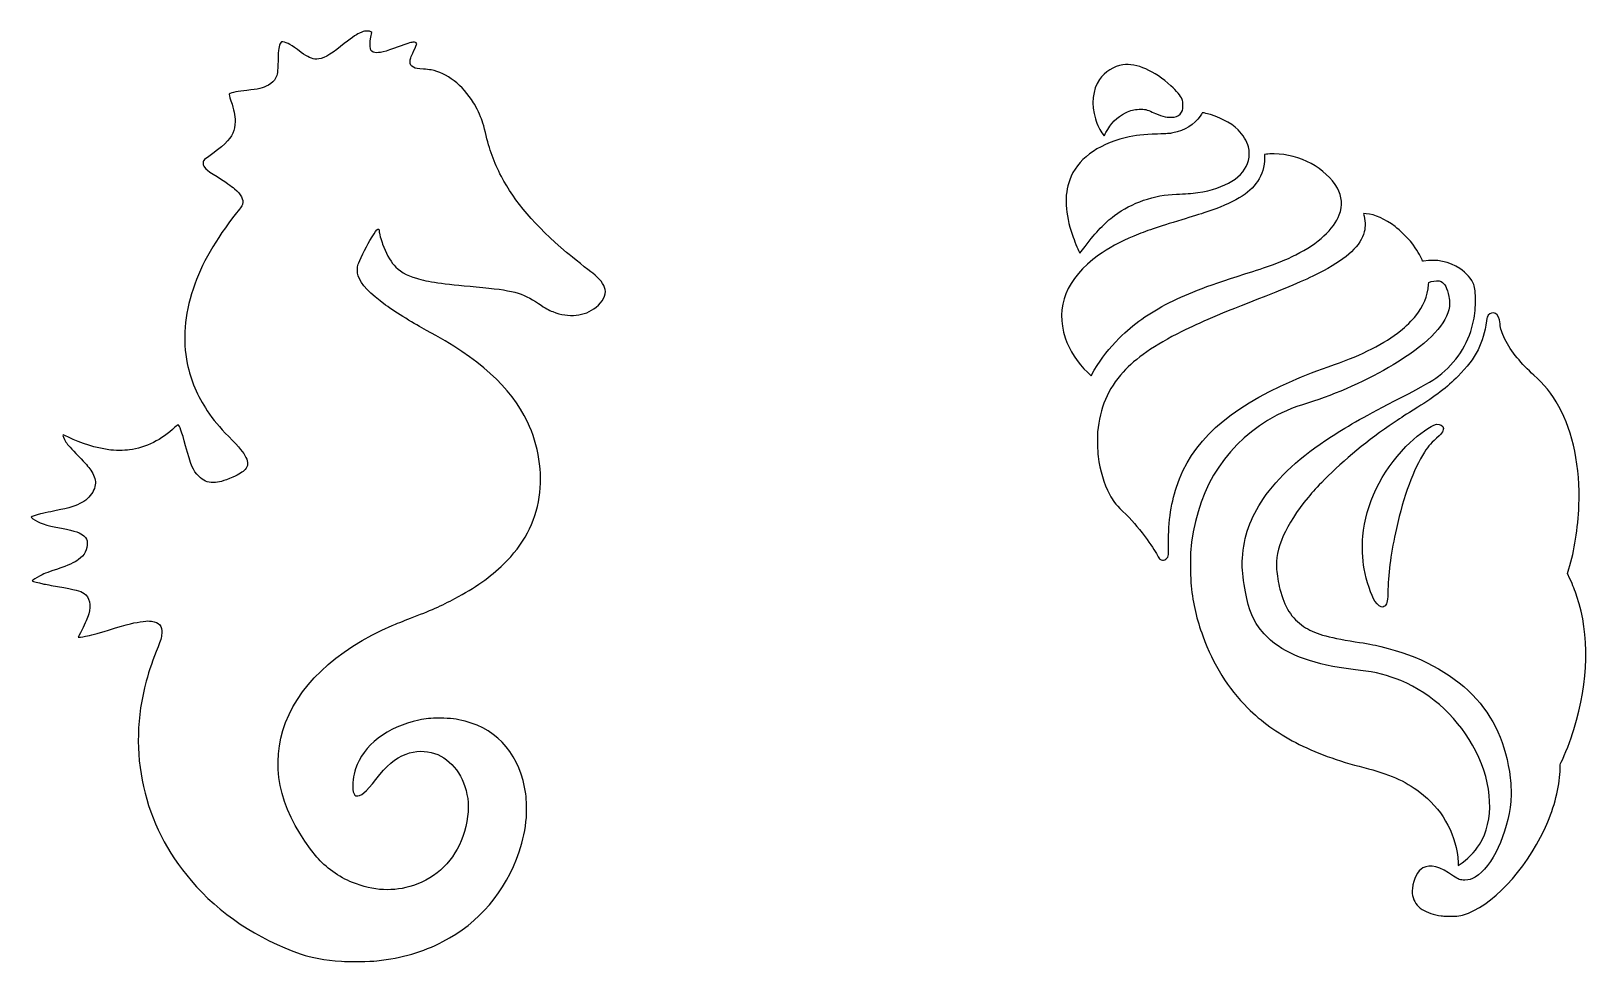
# Model space of a CAD drawing. Header units: centimetres. Extents: x -8.9 to 8.9, y -13 to 13.4.
# Drawn here: x -8.86 to 7.19, y 3.83 to 13.41 of the extents above; entities that cross this region are included whole.
import ezdxf

# ---------------------------------------------------------------- set-up
doc = ezdxf.new("R2010")
doc.units = ezdxf.units.CM
doc.header["$MEASUREMENT"] = 0
doc.layers.add('Layer 1', color=7, linetype='Continuous')

msp = doc.modelspace()

# ---------------------------------------------------------------- linework, layer by layer
at = {"layer": 'Layer 1'}
for points, knots in [([(-5.66332, 3.83723), (-5.83558, 3.85012), (-5.97448, 3.87465), (-6.07673, 3.91025), (-6.07673, 3.91025), (-6.53172, 4.06867), (-6.9185, 4.32711), (-7.21015, 4.6676), (-7.21015, 4.6676), (-7.70273, 5.24268), (-7.87018, 5.98648), (-7.67199, 6.71906), (-7.67199, 6.71906), (-7.64129, 6.83252), (-7.60283, 6.94308), (-7.54843, 7.07422), (-7.54843, 7.07422), (-7.5258, 7.12878), (-7.51418, 7.17182), (-7.51172, 7.21025), (-7.51172, 7.21025), (-7.50668, 7.28897), (-7.53846, 7.3268), (-7.61808, 7.33685), (-7.61808, 7.33685), (-7.64589, 7.34036), (-7.66034, 7.33996), (-7.70408, 7.33449), (-7.70408, 7.33449), (-7.78974, 7.32378), (-7.85011, 7.3087), (-8.05928, 7.24578), (-8.05928, 7.24578), (-8.1878, 7.20712), (-8.24119, 7.19282), (-8.29606, 7.18236), (-8.29606, 7.18236), (-8.33469, 7.175), (-8.37123, 7.17036), (-8.37123, 7.17281), (-8.37123, 7.17281), (-8.37123, 7.17349), (-8.35531, 7.20584), (-8.33585, 7.2447), (-8.33585, 7.2447), (-8.29699, 7.32229), (-8.27957, 7.36271), (-8.26407, 7.41119), (-8.26407, 7.41119), (-8.23576, 7.49974), (-8.25552, 7.58694), (-8.31212, 7.62315), (-8.31212, 7.62315), (-8.35454, 7.65028), (-8.39642, 7.66111), (-8.58337, 7.69326), (-8.58337, 7.69326), (-8.6432, 7.70355), (-8.71169, 7.71635), (-8.73558, 7.72171), (-8.73558, 7.72171), (-8.77776, 7.73117), (-8.84133, 7.74849), (-8.84413, 7.7513), (-8.84413, 7.7513), (-8.84691, 7.75408), (-8.79998, 7.78604), (-8.77109, 7.80105), (-8.77109, 7.80105), (-8.73186, 7.82143), (-8.69814, 7.83473), (-8.59674, 7.86979), (-8.59674, 7.86979), (-8.463, 7.91603), (-8.41427, 7.93745), (-8.36844, 7.97012), (-8.36844, 7.97012), (-8.30693, 8.01397), (-8.27386, 8.07675), (-8.2781, 8.14164), (-8.2781, 8.14164), (-8.28024, 8.17439), (-8.28912, 8.19307), (-8.31304, 8.21512), (-8.31304, 8.21512), (-8.34843, 8.24774), (-8.39815, 8.26445), (-8.54413, 8.29276), (-8.54413, 8.29276), (-8.71241, 8.3254), (-8.77648, 8.34685), (-8.83822, 8.39121), (-8.83822, 8.39121), (-8.84804, 8.39826), (-8.85607, 8.40522), (-8.85607, 8.40666), (-8.85607, 8.40666), (-8.85607, 8.41123), (-8.80318, 8.43019), (-8.75958, 8.44125), (-8.75958, 8.44125), (-8.73648, 8.44711), (-8.68913, 8.45722), (-8.65435, 8.46372), (-8.65435, 8.46372), (-8.50045, 8.49248), (-8.41597, 8.51585), (-8.35522, 8.54649), (-8.35522, 8.54649), (-8.31237, 8.56809), (-8.29456, 8.58093), (-8.26216, 8.61357), (-8.26216, 8.61357), (-8.22048, 8.65555), (-8.19494, 8.71023), (-8.1947, 8.75802), (-8.1947, 8.75802), (-8.19451, 8.79552), (-8.21247, 8.84418), (-8.24346, 8.89009), (-8.24346, 8.89009), (-8.27061, 8.93033), (-8.29394, 8.95729), (-8.36704, 9.03292), (-8.36704, 9.03292), (-8.44719, 9.11584), (-8.47845, 9.15098), (-8.49779, 9.17985), (-8.49779, 9.17985), (-8.52033, 9.2135), (-8.53547, 9.25279), (-8.52589, 9.25279), (-8.52589, 9.25279), (-8.52413, 9.25279), (-8.50341, 9.2437), (-8.47985, 9.23259), (-8.47985, 9.23259), (-8.33225, 9.16299), (-8.19331, 9.11952), (-8.05715, 9.10035), (-8.05715, 9.10035), (-8.00395, 9.09286), (-7.89245, 9.09188), (-7.84508, 9.09849), (-7.84508, 9.09849), (-7.67368, 9.1224), (-7.51391, 9.20231), (-7.37647, 9.33286), (-7.37647, 9.33286), (-7.3588, 9.34964), (-7.34707, 9.3581), (-7.34341, 9.35669), (-7.34341, 9.35669), (-7.32835, 9.35091), (-7.30625, 9.28857), (-7.26661, 9.14003), (-7.26661, 9.14003), (-7.21368, 8.94167), (-7.19034, 8.8879), (-7.131, 8.82762), (-7.131, 8.82762), (-7.08682, 8.78274), (-7.04258, 8.76419), (-6.9797, 8.76419), (-6.9797, 8.76419), (-6.92199, 8.76419), (-6.88155, 8.77551), (-6.77996, 8.82011), (-6.77996, 8.82011), (-6.71484, 8.8487), (-6.67854, 8.87112), (-6.65407, 8.89789), (-6.65407, 8.89789), (-6.62139, 8.93365), (-6.61921, 8.96813), (-6.64617, 9.02255), (-6.64617, 9.02255), (-6.67225, 9.07518), (-6.70776, 9.11805), (-6.82288, 9.23587), (-6.82288, 9.23587), (-6.92162, 9.33692), (-6.97758, 9.40459), (-7.04357, 9.50271), (-7.04357, 9.50271), (-7.14402, 9.65207), (-7.21468, 9.81888), (-7.24905, 9.98783), (-7.24905, 9.98783), (-7.29901, 10.23339), (-7.27936, 10.48604), (-7.18942, 10.75424), (-7.18942, 10.75424), (-7.10175, 11.0157), (-6.96129, 11.2618), (-6.74219, 11.53785), (-6.74219, 11.53785), (-6.69568, 11.59645), (-6.68318, 11.61469), (-6.67977, 11.62888), (-6.67977, 11.62888), (-6.66876, 11.67478), (-6.69658, 11.72735), (-6.76234, 11.78489), (-6.76234, 11.78489), (-6.803, 11.82047), (-6.84563, 11.85029), (-6.94297, 11.91126), (-6.94297, 11.91126), (-7.06277, 11.9863), (-7.08593, 12.00837), (-7.08582, 12.04744), (-7.08582, 12.04744), (-7.08579, 12.05759), (-7.08485, 12.06931), (-7.08374, 12.07347), (-7.08374, 12.07347), (-7.08262, 12.07763), (-7.06362, 12.09367), (-7.04151, 12.10912), (-7.04151, 12.10912), (-6.88222, 12.22039), (-6.81069, 12.28862), (-6.78001, 12.35859), (-6.78001, 12.35859), (-6.76203, 12.39959), (-6.75752, 12.42379), (-6.7575, 12.47932), (-6.7575, 12.47932), (-6.75748, 12.54508), (-6.76744, 12.59474), (-6.79985, 12.6905), (-6.79985, 12.6905), (-6.81645, 12.73955), (-6.82123, 12.75799), (-6.81791, 12.76013), (-6.81791, 12.76013), (-6.79375, 12.7757), (-6.7239, 12.79052), (-6.63675, 12.79856), (-6.63675, 12.79856), (-6.51933, 12.80939), (-6.47217, 12.82105), (-6.41463, 12.85349), (-6.41463, 12.85349), (-6.37832, 12.87396), (-6.35385, 12.89753), (-6.34067, 12.92473), (-6.34067, 12.92473), (-6.32118, 12.96495), (-6.31868, 12.98251), (-6.31529, 13.10334), (-6.31529, 13.10334), (-6.31181, 13.22689), (-6.30747, 13.25801), (-6.28994, 13.28505), (-6.28994, 13.28505), (-6.2806, 13.29946), (-6.27897, 13.30038), (-6.26665, 13.29833), (-6.26665, 13.29833), (-6.21456, 13.28967), (-6.18507, 13.27281), (-6.0757, 13.18921), (-6.0757, 13.18921), (-6.01086, 13.13964), (-5.96588, 13.12005), (-5.91718, 13.12016), (-5.91718, 13.12016), (-5.85961, 13.12029), (-5.78139, 13.16135), (-5.67086, 13.24947), (-5.67086, 13.24947), (-5.56263, 13.33576), (-5.51636, 13.3689), (-5.4773, 13.38812), (-5.4773, 13.38812), (-5.43865, 13.40713), (-5.43714, 13.40754), (-5.40388, 13.40758), (-5.40388, 13.40758), (-5.37846, 13.40761), (-5.36751, 13.40605), (-5.36033, 13.40136), (-5.36033, 13.40136), (-5.36033, 13.40136), (-5.35074, 13.39509), (-5.35074, 13.39509), (-5.35074, 13.39509), (-5.35074, 13.39509), (-5.35942, 13.34498), (-5.35942, 13.34498), (-5.35942, 13.34498), (-5.37836, 13.23561), (-5.36818, 13.19579), (-5.31927, 13.18806), (-5.31927, 13.18806), (-5.27447, 13.18098), (-5.21447, 13.19544), (-5.07893, 13.24601), (-5.07893, 13.24601), (-4.99049, 13.279), (-4.95167, 13.29137), (-4.92672, 13.29452), (-4.92672, 13.29452), (-4.90457, 13.29731), (-4.88973, 13.29128), (-4.88793, 13.27875), (-4.88793, 13.27875), (-4.88724, 13.27395), (-4.89961, 13.24326), (-4.91667, 13.20744), (-4.91667, 13.20744), (-4.9522, 13.13282), (-4.95566, 13.12272), (-4.95566, 13.09367), (-4.95566, 13.09367), (-4.95566, 13.06546), (-4.94637, 13.04965), (-4.92212, 13.03659), (-4.92212, 13.03659), (-4.89929, 13.0243), (-4.87418, 13.01949), (-4.81773, 13.01662), (-4.81773, 13.01662), (-4.79292, 13.01536), (-4.75741, 13.01169), (-4.7388, 13.00847), (-4.7388, 13.00847), (-4.58069, 12.98108), (-4.4146, 12.85281), (-4.30183, 12.671), (-4.30183, 12.671), (-4.27327, 12.62496), (-4.22949, 12.53302), (-4.21293, 12.48431), (-4.21293, 12.48431), (-4.20543, 12.46225), (-4.19104, 12.40894), (-4.18096, 12.36585), (-4.18096, 12.36585), (-4.13875, 12.1855), (-4.09366, 12.06174), (-4.01621, 11.91369), (-4.01621, 11.91369), (-3.87979, 11.65291), (-3.67098, 11.40978), (-3.34446, 11.13152), (-3.34446, 11.13152), (-3.29004, 11.08515), (-3.11188, 10.94221), (-3.07591, 10.91607), (-3.07591, 10.91607), (-3.00813, 10.86681), (-2.95883, 10.80276), (-2.94775, 10.74959), (-2.94775, 10.74959), (-2.93586, 10.69247), (-2.97121, 10.62379), (-3.04144, 10.5676), (-3.04144, 10.5676), (-3.15977, 10.47292), (-3.32143, 10.45628), (-3.48708, 10.52173), (-3.48708, 10.52173), (-3.5326, 10.53971), (-3.55816, 10.55409), (-3.63398, 10.60437), (-3.63398, 10.60437), (-3.80652, 10.71878), (-3.89705, 10.74314), (-4.27465, 10.77675), (-4.27465, 10.77675), (-4.62923, 10.80832), (-4.76933, 10.82831), (-4.89058, 10.86464), (-4.89058, 10.86464), (-4.98824, 10.8939), (-5.07646, 10.94507), (-5.12143, 10.99854), (-5.12143, 10.99854), (-5.16133, 11.04598), (-5.2071, 11.13099), (-5.2388, 11.21652), (-5.2388, 11.21652), (-5.25428, 11.25828), (-5.27437, 11.3337), (-5.27437, 11.35004), (-5.27437, 11.35004), (-5.27437, 11.39768), (-5.30384, 11.36774), (-5.36962, 11.25325), (-5.36962, 11.25325), (-5.40965, 11.18358), (-5.48282, 11.03667), (-5.49086, 11.00982), (-5.49086, 11.00982), (-5.50028, 10.97838), (-5.50025, 10.91919), (-5.49081, 10.89143), (-5.49081, 10.89143), (-5.46062, 10.80263), (-5.37031, 10.70643), (-5.20764, 10.58979), (-5.20764, 10.58979), (-5.09914, 10.51199), (-4.90336, 10.39067), (-4.78765, 10.32952), (-4.78765, 10.32952), (-4.25019, 10.04551), (-3.91846, 9.74519), (-3.74653, 9.38699), (-3.74653, 9.38699), (-3.63208, 9.14855), (-3.58755, 8.8617), (-3.6265, 8.61387), (-3.6265, 8.61387), (-3.66806, 8.34947), (-3.7879, 8.12405), (-3.99325, 7.92404), (-3.99325, 7.92404), (-4.12917, 7.79165), (-4.28793, 7.67949), (-4.49588, 7.56895), (-4.49588, 7.56895), (-4.62686, 7.49932), (-4.7532, 7.44346), (-4.95301, 7.36682), (-4.95301, 7.36682), (-5.02329, 7.33986), (-5.10701, 7.30657), (-5.13905, 7.29284), (-5.13905, 7.29284), (-5.72891, 7.04001), (-6.13046, 6.65496), (-6.26496, 6.21318), (-6.26496, 6.21318), (-6.39346, 5.79108), (-6.27326, 5.3414), (-5.91661, 4.91002), (-5.91661, 4.91002), (-5.8317, 4.80732), (-5.68481, 4.70256), (-5.54973, 4.64835), (-5.54973, 4.64835), (-5.33059, 4.56042), (-5.12618, 4.55027), (-4.92107, 4.61714), (-4.92107, 4.61714), (-4.68293, 4.69478), (-4.49639, 4.87986), (-4.41185, 5.12237), (-4.41185, 5.12237), (-4.36605, 5.25377), (-4.34729, 5.40414), (-4.36315, 5.51276), (-4.36315, 5.51276), (-4.39632, 5.73988), (-4.52536, 5.91573), (-4.70374, 5.97692), (-4.70374, 5.97692), (-4.79469, 6.00812), (-4.90475, 6.00534), (-4.99786, 5.9695), (-4.99786, 5.9695), (-5.11162, 5.92571), (-5.20109, 5.85064), (-5.30774, 5.70949), (-5.30774, 5.70949), (-5.40975, 5.57448), (-5.465, 5.52905), (-5.51265, 5.54101), (-5.51265, 5.54101), (-5.52726, 5.54468), (-5.5406, 5.57097), (-5.54485, 5.6045), (-5.54485, 5.6045), (-5.55105, 5.65341), (-5.53837, 5.75428), (-5.51806, 5.81768), (-5.51806, 5.81768), (-5.44186, 6.05547), (-5.18506, 6.25302), (-4.86657, 6.31884), (-4.86657, 6.31884), (-4.78586, 6.33552), (-4.75544, 6.33821), (-4.64859, 6.33816), (-4.64859, 6.33816), (-4.53415, 6.33811), (-4.48141, 6.33196), (-4.38926, 6.308), (-4.38926, 6.308), (-4.04331, 6.21802), (-3.81672, 5.94602), (-3.76518, 5.55888), (-3.76518, 5.55888), (-3.75713, 5.49839), (-3.75416, 5.37929), (-3.75916, 5.31711), (-3.75916, 5.31711), (-3.76918, 5.19243), (-3.79162, 5.08587), (-3.83381, 4.96267), (-3.83381, 4.96267), (-3.97467, 4.55131), (-4.24628, 4.23179), (-4.61831, 4.03977), (-4.61831, 4.03977), (-4.82777, 3.93166), (-5.03515, 3.87134), (-5.29691, 3.84238), (-5.29691, 3.84238), (-5.36112, 3.83527), (-5.59338, 3.83204), (-5.66335, 3.83727), (-5.66335, 3.83727), (-5.66335, 3.83727), (-5.66332, 3.83723), (-5.66332, 3.83723)], [0, 0, 0, 0, 0.00763359, 0.00763359, 0.00763359, 0.00763359, 0.01526718, 0.01526718, 0.01526718, 0.01526718, 0.02290076, 0.02290076, 0.02290076, 0.02290076, 0.03053435, 0.03053435, 0.03053435, 0.03053435, 0.03816794, 0.03816794, 0.03816794, 0.03816794, 0.04580153, 0.04580153, 0.04580153, 0.04580153, 0.05343511, 0.05343511, 0.05343511, 0.05343511, 0.0610687, 0.0610687, 0.0610687, 0.0610687, 0.06870229, 0.06870229, 0.06870229, 0.06870229, 0.07633588, 0.07633588, 0.07633588, 0.07633588, 0.08396947, 0.08396947, 0.08396947, 0.08396947, 0.09160305, 0.09160305, 0.09160305, 0.09160305, 0.09923664, 0.09923664, 0.09923664, 0.09923664, 0.10687023, 0.10687023, 0.10687023, 0.10687023, 0.11450382, 0.11450382, 0.11450382, 0.11450382, 0.1221374, 0.1221374, 0.1221374, 0.1221374, 0.12977099, 0.12977099, 0.12977099, 0.12977099, 0.13740458, 0.13740458, 0.13740458, 0.13740458, 0.14503817, 0.14503817, 0.14503817, 0.14503817, 0.15267176, 0.15267176, 0.15267176, 0.15267176, 0.16030534, 0.16030534, 0.16030534, 0.16030534, 0.16793893, 0.16793893, 0.16793893, 0.16793893, 0.17557252, 0.17557252, 0.17557252, 0.17557252, 0.18320611, 0.18320611, 0.18320611, 0.18320611, 0.19083969, 0.19083969, 0.19083969, 0.19083969, 0.19847328, 0.19847328, 0.19847328, 0.19847328, 0.20610687, 0.20610687, 0.20610687, 0.20610687, 0.21374046, 0.21374046, 0.21374046, 0.21374046, 0.22137405, 0.22137405, 0.22137405, 0.22137405, 0.22900763, 0.22900763, 0.22900763, 0.22900763, 0.23664122, 0.23664122, 0.23664122, 0.23664122, 0.24427481, 0.24427481, 0.24427481, 0.24427481, 0.2519084, 0.2519084, 0.2519084, 0.2519084, 0.25954198, 0.25954198, 0.25954198, 0.25954198, 0.26717557, 0.26717557, 0.26717557, 0.26717557, 0.27480916, 0.27480916, 0.27480916, 0.27480916, 0.28244275, 0.28244275, 0.28244275, 0.28244275, 0.29007634, 0.29007634, 0.29007634, 0.29007634, 0.29770992, 0.29770992, 0.29770992, 0.29770992, 0.30534351, 0.30534351, 0.30534351, 0.30534351, 0.3129771, 0.3129771, 0.3129771, 0.3129771, 0.32061069, 0.32061069, 0.32061069, 0.32061069, 0.32824427, 0.32824427, 0.32824427, 0.32824427, 0.33587786, 0.33587786, 0.33587786, 0.33587786, 0.34351145, 0.34351145, 0.34351145, 0.34351145, 0.35114504, 0.35114504, 0.35114504, 0.35114504, 0.35877863, 0.35877863, 0.35877863, 0.35877863, 0.36641221, 0.36641221, 0.36641221, 0.36641221, 0.3740458, 0.3740458, 0.3740458, 0.3740458, 0.38167939, 0.38167939, 0.38167939, 0.38167939, 0.38931298, 0.38931298, 0.38931298, 0.38931298, 0.39694656, 0.39694656, 0.39694656, 0.39694656, 0.40458015, 0.40458015, 0.40458015, 0.40458015, 0.41221374, 0.41221374, 0.41221374, 0.41221374, 0.41984733, 0.41984733, 0.41984733, 0.41984733, 0.42748092, 0.42748092, 0.42748092, 0.42748092, 0.4351145, 0.4351145, 0.4351145, 0.4351145, 0.44274809, 0.44274809, 0.44274809, 0.44274809, 0.45038168, 0.45038168, 0.45038168, 0.45038168, 0.45801527, 0.45801527, 0.45801527, 0.45801527, 0.46564885, 0.46564885, 0.46564885, 0.46564885, 0.47328244, 0.47328244, 0.47328244, 0.47328244, 0.48091603, 0.48091603, 0.48091603, 0.48091603, 0.48854962, 0.48854962, 0.48854962, 0.48854962, 0.49618321, 0.49618321, 0.49618321, 0.49618321, 0.50381679, 0.50381679, 0.50381679, 0.50381679, 0.51145038, 0.51145038, 0.51145038, 0.51145038, 0.51908397, 0.51908397, 0.51908397, 0.51908397, 0.52671756, 0.52671756, 0.52671756, 0.52671756, 0.53435115, 0.53435115, 0.53435115, 0.53435115, 0.54198473, 0.54198473, 0.54198473, 0.54198473, 0.54961832, 0.54961832, 0.54961832, 0.54961832, 0.55725191, 0.55725191, 0.55725191, 0.55725191, 0.5648855, 0.5648855, 0.5648855, 0.5648855, 0.57251908, 0.57251908, 0.57251908, 0.57251908, 0.58015267, 0.58015267, 0.58015267, 0.58015267, 0.58778626, 0.58778626, 0.58778626, 0.58778626, 0.59541985, 0.59541985, 0.59541985, 0.59541985, 0.60305344, 0.60305344, 0.60305344, 0.60305344, 0.61068702, 0.61068702, 0.61068702, 0.61068702, 0.61832061, 0.61832061, 0.61832061, 0.61832061, 0.6259542, 0.6259542, 0.6259542, 0.6259542, 0.63358779, 0.63358779, 0.63358779, 0.63358779, 0.64122137, 0.64122137, 0.64122137, 0.64122137, 0.64885496, 0.64885496, 0.64885496, 0.64885496, 0.65648855, 0.65648855, 0.65648855, 0.65648855, 0.66412214, 0.66412214, 0.66412214, 0.66412214, 0.67175573, 0.67175573, 0.67175573, 0.67175573, 0.67938931, 0.67938931, 0.67938931, 0.67938931, 0.6870229, 0.6870229, 0.6870229, 0.6870229, 0.69465649, 0.69465649, 0.69465649, 0.69465649, 0.70229008, 0.70229008, 0.70229008, 0.70229008, 0.70992366, 0.70992366, 0.70992366, 0.70992366, 0.71755725, 0.71755725, 0.71755725, 0.71755725, 0.72519084, 0.72519084, 0.72519084, 0.72519084, 0.73282443, 0.73282443, 0.73282443, 0.73282443, 0.74045802, 0.74045802, 0.74045802, 0.74045802, 0.7480916, 0.7480916, 0.7480916, 0.7480916, 0.75572519, 0.75572519, 0.75572519, 0.75572519, 0.76335878, 0.76335878, 0.76335878, 0.76335878, 0.77099237, 0.77099237, 0.77099237, 0.77099237, 0.77862595, 0.77862595, 0.77862595, 0.77862595, 0.78625954, 0.78625954, 0.78625954, 0.78625954, 0.79389313, 0.79389313, 0.79389313, 0.79389313, 0.80152672, 0.80152672, 0.80152672, 0.80152672, 0.80916031, 0.80916031, 0.80916031, 0.80916031, 0.81679389, 0.81679389, 0.81679389, 0.81679389, 0.82442748, 0.82442748, 0.82442748, 0.82442748, 0.83206107, 0.83206107, 0.83206107, 0.83206107, 0.83969466, 0.83969466, 0.83969466, 0.83969466, 0.84732824, 0.84732824, 0.84732824, 0.84732824, 0.85496183, 0.85496183, 0.85496183, 0.85496183, 0.86259542, 0.86259542, 0.86259542, 0.86259542, 0.87022901, 0.87022901, 0.87022901, 0.87022901, 0.8778626, 0.8778626, 0.8778626, 0.8778626, 0.88549618, 0.88549618, 0.88549618, 0.88549618, 0.89312977, 0.89312977, 0.89312977, 0.89312977, 0.90076336, 0.90076336, 0.90076336, 0.90076336, 0.90839695, 0.90839695, 0.90839695, 0.90839695, 0.91603053, 0.91603053, 0.91603053, 0.91603053, 0.92366412, 0.92366412, 0.92366412, 0.92366412, 0.93129771, 0.93129771, 0.93129771, 0.93129771, 0.9389313, 0.9389313, 0.9389313, 0.9389313, 0.94656489, 0.94656489, 0.94656489, 0.94656489, 0.95419847, 0.95419847, 0.95419847, 0.95419847, 0.96183206, 0.96183206, 0.96183206, 0.96183206, 0.96946565, 0.96946565, 0.96946565, 0.96946565, 0.97709924, 0.97709924, 0.97709924, 0.97709924, 0.98473282, 0.98473282, 0.98473282, 0.98473282, 1, 1, 1, 1]), ([(2.17708, 12.34504), (2.14684, 12.38334), (2.11555, 12.44628), (2.09775, 12.50463), (2.09775, 12.50463), (2.05313, 12.65093), (2.06943, 12.80723), (2.14013, 12.91097), (2.14013, 12.91097), (2.19262, 12.98799), (2.28968, 13.0488), (2.38159, 13.06224), (2.38159, 13.06224), (2.51846, 13.08225), (2.70907, 12.99911), (2.87584, 12.84665), (2.87584, 12.84665), (2.93693, 12.79081), (2.97351, 12.74595), (2.99021, 12.70639), (2.99021, 12.70639), (2.99848, 12.68681), (2.99975, 12.67855), (2.99988, 12.64366), (2.99988, 12.64366), (3.00007, 12.59704), (2.99406, 12.57924), (2.97011, 12.55529), (2.97011, 12.55529), (2.94591, 12.53109), (2.92585, 12.52376), (2.87913, 12.52203), (2.87913, 12.52203), (2.81997, 12.51984), (2.7731, 12.5327), (2.68382, 12.57559), (2.68382, 12.57559), (2.6301, 12.6014), (2.60568, 12.60656), (2.5489, 12.60411), (2.5489, 12.60411), (2.49341, 12.60172), (2.46362, 12.59393), (2.40827, 12.56734), (2.40827, 12.56734), (2.32003, 12.52496), (2.25335, 12.45754), (2.2066, 12.36345), (2.2066, 12.36345), (2.19782, 12.34579), (2.19002, 12.33133), (2.18927, 12.33133), (2.18927, 12.33133), (2.18851, 12.33133), (2.18303, 12.33749), (2.17708, 12.34503), (2.17708, 12.34503), (2.17708, 12.34503), (2.17708, 12.34504), (2.17708, 12.34504)], [0, 0, 0, 0, 0.0625, 0.0625, 0.0625, 0.0625, 0.125, 0.125, 0.125, 0.125, 0.1875, 0.1875, 0.1875, 0.1875, 0.25, 0.25, 0.25, 0.25, 0.3125, 0.3125, 0.3125, 0.3125, 0.375, 0.375, 0.375, 0.375, 0.4375, 0.4375, 0.4375, 0.4375, 0.5, 0.5, 0.5, 0.5, 0.5625, 0.5625, 0.5625, 0.5625, 0.625, 0.625, 0.625, 0.625, 0.6875, 0.6875, 0.6875, 0.6875, 0.75, 0.75, 0.75, 0.75, 0.8125, 0.8125, 0.8125, 0.8125, 0.875, 0.875, 0.875, 0.875, 1, 1, 1, 1]), ([(1.93212, 11.13582), (1.91643, 11.16657), (1.87976, 11.25656), (1.86221, 11.30735), (1.86221, 11.30735), (1.78495, 11.531), (1.7756, 11.7181), (1.83366, 11.87839), (1.83366, 11.87839), (1.90827, 12.08437), (2.11148, 12.23805), (2.40376, 12.30953), (2.40376, 12.30953), (2.51856, 12.33761), (2.58646, 12.34579), (2.73704, 12.34968), (2.73704, 12.34968), (2.83541, 12.35222), (2.86427, 12.35417), (2.89391, 12.36027), (2.89391, 12.36027), (3.01952, 12.38613), (3.11851, 12.4467), (3.17598, 12.53287), (3.17598, 12.53287), (3.18626, 12.54828), (3.19539, 12.56305), (3.19627, 12.5657), (3.19627, 12.5657), (3.19755, 12.56953), (3.20529, 12.56876), (3.23412, 12.56192), (3.23412, 12.56192), (3.36636, 12.53053), (3.49039, 12.4674), (3.56743, 12.39224), (3.56743, 12.39224), (3.61863, 12.3423), (3.65848, 12.27669), (3.67431, 12.21628), (3.67431, 12.21628), (3.68495, 12.17565), (3.68496, 12.11738), (3.67432, 12.07747), (3.67432, 12.07747), (3.62954, 11.90938), (3.43816, 11.78844), (3.15164, 11.74717), (3.15164, 11.74717), (3.08897, 11.73814), (3.02256, 11.73306), (2.93247, 11.73038), (2.93247, 11.73038), (2.70573, 11.72365), (2.47125, 11.6428), (2.29524, 11.51064), (2.29524, 11.51064), (2.18907, 11.43092), (2.11082, 11.34864), (1.99256, 11.19233), (1.99256, 11.19233), (1.99256, 11.19233), (1.93925, 11.12186), (1.93925, 11.12186), (1.93925, 11.12186), (1.93925, 11.12186), (1.93213, 11.13582), (1.93213, 11.13582), (1.93213, 11.13582), (1.93213, 11.13582), (1.93212, 11.13582), (1.93212, 11.13582)], [0, 0, 0, 0, 0.05263158, 0.05263158, 0.05263158, 0.05263158, 0.10526316, 0.10526316, 0.10526316, 0.10526316, 0.15789474, 0.15789474, 0.15789474, 0.15789474, 0.21052632, 0.21052632, 0.21052632, 0.21052632, 0.26315789, 0.26315789, 0.26315789, 0.26315789, 0.31578947, 0.31578947, 0.31578947, 0.31578947, 0.36842105, 0.36842105, 0.36842105, 0.36842105, 0.42105263, 0.42105263, 0.42105263, 0.42105263, 0.47368421, 0.47368421, 0.47368421, 0.47368421, 0.52631579, 0.52631579, 0.52631579, 0.52631579, 0.57894737, 0.57894737, 0.57894737, 0.57894737, 0.63157895, 0.63157895, 0.63157895, 0.63157895, 0.68421053, 0.68421053, 0.68421053, 0.68421053, 0.73684211, 0.73684211, 0.73684211, 0.73684211, 0.78947368, 0.78947368, 0.78947368, 0.78947368, 0.84210526, 0.84210526, 0.84210526, 0.84210526, 0.89473684, 0.89473684, 0.89473684, 0.89473684, 1, 1, 1, 1]), ([(2.01556, 9.89765), (1.91628, 9.99131), (1.82943, 10.12664), (1.78759, 10.25288), (1.78759, 10.25288), (1.68224, 10.57074), (1.79949, 10.8612), (2.13067, 11.10278), (2.13067, 11.10278), (2.22544, 11.17191), (2.35322, 11.24101), (2.49417, 11.29935), (2.49417, 11.29935), (2.62203, 11.35227), (2.73163, 11.3895), (2.98909, 11.46747), (2.98909, 11.46747), (3.0795, 11.49485), (3.18963, 11.52928), (3.23383, 11.54398), (3.23383, 11.54398), (3.52504, 11.64083), (3.68271, 11.73491), (3.76756, 11.86242), (3.76756, 11.86242), (3.81452, 11.933), (3.83813, 12.01344), (3.83831, 12.10344), (3.83831, 12.10344), (3.83831, 12.10344), (3.83839, 12.14036), (3.83839, 12.14036), (3.83839, 12.14036), (3.83839, 12.14036), (3.86084, 12.14271), (3.86084, 12.14271), (3.86084, 12.14271), (3.87319, 12.144), (3.90864, 12.14506), (3.93962, 12.14506), (3.93962, 12.14506), (4.20089, 12.14506), (4.47104, 11.9983), (4.5885, 11.79256), (4.5885, 11.79256), (4.63782, 11.70617), (4.64425, 11.61373), (4.60771, 11.51634), (4.60771, 11.51634), (4.55284, 11.37011), (4.39372, 11.22423), (4.16045, 11.10631), (4.16045, 11.10631), (4.03903, 11.04493), (3.93257, 11.00398), (3.71784, 10.93605), (3.71784, 10.93605), (3.26289, 10.79213), (3.06582, 10.71816), (2.86125, 10.61452), (2.86125, 10.61452), (2.64345, 10.50418), (2.49025, 10.39602), (2.34429, 10.24955), (2.34429, 10.24955), (2.2357, 10.14058), (2.16674, 10.05189), (2.08703, 9.91869), (2.08703, 9.91869), (2.08703, 9.91869), (2.05321, 9.86217), (2.05321, 9.86217), (2.05321, 9.86217), (2.05321, 9.86217), (2.01557, 9.89767), (2.01557, 9.89767), (2.01557, 9.89767), (2.01557, 9.89767), (2.01556, 9.89765), (2.01556, 9.89765)], [0, 0, 0, 0, 0.04761905, 0.04761905, 0.04761905, 0.04761905, 0.0952381, 0.0952381, 0.0952381, 0.0952381, 0.14285714, 0.14285714, 0.14285714, 0.14285714, 0.19047619, 0.19047619, 0.19047619, 0.19047619, 0.23809524, 0.23809524, 0.23809524, 0.23809524, 0.28571429, 0.28571429, 0.28571429, 0.28571429, 0.33333333, 0.33333333, 0.33333333, 0.33333333, 0.38095238, 0.38095238, 0.38095238, 0.38095238, 0.42857143, 0.42857143, 0.42857143, 0.42857143, 0.47619048, 0.47619048, 0.47619048, 0.47619048, 0.52380952, 0.52380952, 0.52380952, 0.52380952, 0.57142857, 0.57142857, 0.57142857, 0.57142857, 0.61904762, 0.61904762, 0.61904762, 0.61904762, 0.66666667, 0.66666667, 0.66666667, 0.66666667, 0.71428571, 0.71428571, 0.71428571, 0.71428571, 0.76190476, 0.76190476, 0.76190476, 0.76190476, 0.80952381, 0.80952381, 0.80952381, 0.80952381, 0.85714286, 0.85714286, 0.85714286, 0.85714286, 0.9047619, 0.9047619, 0.9047619, 0.9047619, 1, 1, 1, 1]), ([(5.83283, 4.84352), (5.83283, 4.85431), (5.8304, 4.88387), (5.82744, 4.9092), (5.82744, 4.9092), (5.79648, 5.17383), (5.65722, 5.41238), (5.43649, 5.57885), (5.43649, 5.57885), (5.28322, 5.69445), (5.117, 5.76733), (4.86117, 5.83112), (4.86117, 5.83112), (4.60263, 5.89558), (4.35174, 5.98727), (4.15982, 6.08742), (4.15982, 6.08742), (3.96816, 6.18744), (3.80461, 6.30552), (3.6653, 6.44445), (3.6653, 6.44445), (3.46181, 6.64738), (3.3124, 6.88685), (3.20356, 7.18448), (3.20356, 7.18448), (3.14149, 7.35421), (3.10471, 7.51257), (3.08392, 7.69953), (3.08392, 7.69953), (3.07591, 7.77153), (3.07273, 7.96284), (3.07826, 8.03973), (3.07826, 8.03973), (3.12102, 8.63433), (3.4035, 9.11946), (3.87125, 9.40159), (3.87125, 9.40159), (4.00004, 9.47927), (4.1204, 9.5315), (4.29174, 9.58405), (4.29174, 9.58405), (4.57154, 9.66986), (4.90871, 9.82071), (5.16435, 9.97445), (5.16435, 9.97445), (5.49345, 10.17236), (5.69019, 10.3678), (5.73451, 10.54081), (5.73451, 10.54081), (5.74683, 10.58891), (5.74732, 10.62411), (5.73639, 10.67746), (5.73639, 10.67746), (5.71842, 10.76522), (5.69487, 10.81009), (5.65566, 10.83124), (5.65566, 10.83124), (5.63499, 10.84239), (5.58845, 10.84208), (5.55453, 10.83057), (5.55453, 10.83057), (5.55453, 10.83057), (5.53011, 10.82228), (5.53011, 10.82228), (5.53011, 10.82228), (5.53011, 10.82228), (5.52801, 10.8015), (5.52801, 10.8015), (5.52801, 10.8015), (5.51515, 10.67431), (5.47776, 10.58318), (5.39508, 10.47753), (5.39508, 10.47753), (5.36597, 10.44034), (5.28564, 10.36159), (5.23924, 10.32475), (5.23924, 10.32475), (5.07632, 10.19543), (4.84209, 10.07571), (4.55865, 9.97692), (4.55865, 9.97692), (4.38417, 9.9161), (4.24657, 9.86342), (4.12677, 9.81157), (4.12677, 9.81157), (3.45846, 9.52233), (3.08418, 9.17964), (2.93183, 8.71748), (2.93183, 8.71748), (2.87312, 8.53939), (2.84461, 8.31926), (2.85107, 8.09404), (2.85107, 8.09404), (2.85239, 8.04815), (2.85164, 8.02146), (2.84875, 8.01089), (2.84875, 8.01089), (2.83744, 7.96956), (2.79282, 7.95038), (2.76284, 7.97397), (2.76284, 7.97397), (2.75776, 7.97797), (2.74603, 7.99588), (2.73679, 8.01377), (2.73679, 8.01377), (2.71362, 8.05863), (2.66508, 8.13168), (2.6094, 8.20545), (2.6094, 8.20545), (2.52414, 8.31844), (2.47959, 8.36932), (2.37751, 8.47028), (2.37751, 8.47028), (2.29551, 8.55138), (2.28249, 8.56823), (2.2434, 8.64379), (2.2434, 8.64379), (2.18619, 8.75439), (2.1463, 8.88703), (2.12693, 9.03099), (2.12693, 9.03099), (2.11864, 9.09262), (2.11581, 9.22078), (2.1213, 9.28531), (2.1213, 9.28531), (2.1418, 9.52588), (2.22787, 9.72775), (2.38355, 9.90037), (2.38355, 9.90037), (2.50876, 10.0392), (2.71015, 10.17815), (2.98677, 10.31656), (2.98677, 10.31656), (3.18335, 10.41492), (3.34411, 10.48292), (3.85115, 10.68218), (3.85115, 10.68218), (4.14438, 10.79742), (4.30543, 10.86786), (4.44656, 10.94263), (4.44656, 10.94263), (4.69626, 11.0749), (4.82745, 11.20022), (4.8657, 11.34301), (4.8657, 11.34301), (4.87903, 11.39279), (4.87615, 11.4694), (4.85882, 11.52549), (4.85882, 11.52549), (4.85681, 11.53198), (4.8583, 11.53224), (4.88358, 11.52986), (4.88358, 11.52986), (4.97898, 11.52086), (5.07998, 11.47622), (5.18375, 11.39717), (5.18375, 11.39717), (5.22788, 11.36355), (5.32108, 11.27191), (5.35554, 11.22824), (5.35554, 11.22824), (5.40491, 11.16569), (5.44872, 11.09272), (5.46047, 11.05348), (5.46047, 11.05348), (5.46496, 11.0385), (5.46579, 11.03778), (5.47641, 11.03977), (5.47641, 11.03977), (5.60862, 11.06452), (5.73967, 11.03874), (5.84848, 10.96657), (5.84848, 10.96657), (5.91504, 10.92243), (5.97442, 10.85424), (5.99344, 10.80012), (5.99344, 10.80012), (6.00583, 10.76488), (6.00999, 10.71999), (6.00964, 10.62547), (6.00964, 10.62547), (6.00929, 10.5293), (6.00371, 10.47839), (5.98479, 10.39861), (5.98479, 10.39861), (5.93335, 10.18164), (5.811, 9.99566), (5.63007, 9.85938), (5.63007, 9.85938), (5.55507, 9.80289), (5.48456, 9.76245), (5.24469, 9.63837), (5.24469, 9.63837), (4.86668, 9.44282), (4.71986, 9.36053), (4.5269, 9.23607), (4.5269, 9.23607), (4.21249, 9.03327), (3.97461, 8.81624), (3.82766, 8.59813), (3.82766, 8.59813), (3.69165, 8.39627), (3.62585, 8.2097), (3.61173, 7.98585), (3.61173, 7.98585), (3.60667, 7.90565), (3.61168, 7.82549), (3.62858, 7.71597), (3.62858, 7.71597), (3.6626, 7.49557), (3.70086, 7.38482), (3.78351, 7.26746), (3.78351, 7.26746), (3.81329, 7.22518), (3.89482, 7.14294), (3.94111, 7.1085), (3.94111, 7.1085), (4.13742, 6.96245), (4.41492, 6.87514), (4.82643, 6.82996), (4.82643, 6.82996), (4.98087, 6.813), (5.11303, 6.7798), (5.24169, 6.72563), (5.24169, 6.72563), (5.57148, 6.58678), (5.84667, 6.32782), (6.01372, 5.99913), (6.01372, 5.99913), (6.19008, 5.65212), (6.20482, 5.28583), (6.0523, 5.0404), (6.0523, 5.0404), (6.0017, 4.95898), (5.92651, 4.88355), (5.84283, 4.83029), (5.84283, 4.83029), (5.84283, 4.83029), (5.83278, 4.8239), (5.83278, 4.8239), (5.83278, 4.8239), (5.83278, 4.8239), (5.83278, 4.84352), (5.83278, 4.84352), (5.83278, 4.84352), (5.83278, 4.84352), (5.83283, 4.84352), (5.83283, 4.84352)], [0, 0, 0, 0, 0.01587302, 0.01587302, 0.01587302, 0.01587302, 0.03174603, 0.03174603, 0.03174603, 0.03174603, 0.04761905, 0.04761905, 0.04761905, 0.04761905, 0.06349206, 0.06349206, 0.06349206, 0.06349206, 0.07936508, 0.07936508, 0.07936508, 0.07936508, 0.0952381, 0.0952381, 0.0952381, 0.0952381, 0.11111111, 0.11111111, 0.11111111, 0.11111111, 0.12698413, 0.12698413, 0.12698413, 0.12698413, 0.14285714, 0.14285714, 0.14285714, 0.14285714, 0.15873016, 0.15873016, 0.15873016, 0.15873016, 0.17460317, 0.17460317, 0.17460317, 0.17460317, 0.19047619, 0.19047619, 0.19047619, 0.19047619, 0.20634921, 0.20634921, 0.20634921, 0.20634921, 0.22222222, 0.22222222, 0.22222222, 0.22222222, 0.23809524, 0.23809524, 0.23809524, 0.23809524, 0.25396825, 0.25396825, 0.25396825, 0.25396825, 0.26984127, 0.26984127, 0.26984127, 0.26984127, 0.28571429, 0.28571429, 0.28571429, 0.28571429, 0.3015873, 0.3015873, 0.3015873, 0.3015873, 0.31746032, 0.31746032, 0.31746032, 0.31746032, 0.33333333, 0.33333333, 0.33333333, 0.33333333, 0.34920635, 0.34920635, 0.34920635, 0.34920635, 0.36507937, 0.36507937, 0.36507937, 0.36507937, 0.38095238, 0.38095238, 0.38095238, 0.38095238, 0.3968254, 0.3968254, 0.3968254, 0.3968254, 0.41269841, 0.41269841, 0.41269841, 0.41269841, 0.42857143, 0.42857143, 0.42857143, 0.42857143, 0.44444444, 0.44444444, 0.44444444, 0.44444444, 0.46031746, 0.46031746, 0.46031746, 0.46031746, 0.47619048, 0.47619048, 0.47619048, 0.47619048, 0.49206349, 0.49206349, 0.49206349, 0.49206349, 0.50793651, 0.50793651, 0.50793651, 0.50793651, 0.52380952, 0.52380952, 0.52380952, 0.52380952, 0.53968254, 0.53968254, 0.53968254, 0.53968254, 0.55555556, 0.55555556, 0.55555556, 0.55555556, 0.57142857, 0.57142857, 0.57142857, 0.57142857, 0.58730159, 0.58730159, 0.58730159, 0.58730159, 0.6031746, 0.6031746, 0.6031746, 0.6031746, 0.61904762, 0.61904762, 0.61904762, 0.61904762, 0.63492063, 0.63492063, 0.63492063, 0.63492063, 0.65079365, 0.65079365, 0.65079365, 0.65079365, 0.66666667, 0.66666667, 0.66666667, 0.66666667, 0.68253968, 0.68253968, 0.68253968, 0.68253968, 0.6984127, 0.6984127, 0.6984127, 0.6984127, 0.71428571, 0.71428571, 0.71428571, 0.71428571, 0.73015873, 0.73015873, 0.73015873, 0.73015873, 0.74603175, 0.74603175, 0.74603175, 0.74603175, 0.76190476, 0.76190476, 0.76190476, 0.76190476, 0.77777778, 0.77777778, 0.77777778, 0.77777778, 0.79365079, 0.79365079, 0.79365079, 0.79365079, 0.80952381, 0.80952381, 0.80952381, 0.80952381, 0.82539683, 0.82539683, 0.82539683, 0.82539683, 0.84126984, 0.84126984, 0.84126984, 0.84126984, 0.85714286, 0.85714286, 0.85714286, 0.85714286, 0.87301587, 0.87301587, 0.87301587, 0.87301587, 0.88888889, 0.88888889, 0.88888889, 0.88888889, 0.9047619, 0.9047619, 0.9047619, 0.9047619, 0.92063492, 0.92063492, 0.92063492, 0.92063492, 0.93650794, 0.93650794, 0.93650794, 0.93650794, 0.95238095, 0.95238095, 0.95238095, 0.95238095, 0.96825397, 0.96825397, 0.96825397, 0.96825397, 1, 1, 1, 1]), ([(5.70316, 4.30084), (5.69713, 4.30168), (5.67687, 4.30415), (5.65813, 4.30633), (5.65813, 4.30633), (5.58273, 4.31508), (5.51303, 4.33815), (5.46086, 4.37162), (5.46086, 4.37162), (5.40635, 4.40659), (5.37544, 4.45208), (5.36299, 4.51569), (5.36299, 4.51569), (5.35744, 4.54403), (5.35718, 4.55314), (5.36095, 4.58707), (5.36095, 4.58707), (5.37214, 4.68774), (5.41376, 4.76826), (5.47012, 4.7983), (5.47012, 4.7983), (5.54506, 4.83824), (5.64685, 4.81121), (5.78405, 4.71491), (5.78405, 4.71491), (5.83546, 4.67883), (5.85196, 4.67304), (5.90225, 4.67349), (5.90225, 4.67349), (5.94605, 4.67388), (5.96848, 4.68034), (6.00815, 4.70396), (6.00815, 4.70396), (6.18096, 4.80687), (6.34301, 5.15091), (6.37376, 5.48018), (6.37376, 5.48018), (6.37909, 5.53724), (6.37637, 5.65701), (6.3682, 5.72518), (6.3682, 5.72518), (6.32641, 6.07383), (6.19941, 6.35264), (5.97915, 6.57923), (5.97915, 6.57923), (5.75185, 6.81307), (5.43574, 6.9797), (5.03652, 7.07612), (5.03652, 7.07612), (4.9641, 7.09361), (4.89204, 7.10726), (4.77351, 7.12595), (4.77351, 7.12595), (4.47915, 7.17236), (4.34876, 7.21075), (4.2418, 7.28251), (4.2418, 7.28251), (4.11769, 7.36577), (4.04234, 7.48444), (3.99718, 7.66774), (3.99718, 7.66774), (3.98175, 7.73039), (3.9672, 7.81636), (3.96294, 7.87006), (3.96294, 7.87006), (3.94628, 8.08015), (4.05575, 8.32974), (4.28708, 8.60911), (4.28708, 8.60911), (4.33842, 8.67111), (4.3761, 8.71224), (4.4556, 8.79304), (4.4556, 8.79304), (4.65917, 8.99995), (4.90106, 9.19833), (5.1735, 9.38182), (5.1735, 9.38182), (5.25904, 9.43943), (5.27645, 9.45061), (5.41641, 9.53778), (5.41641, 9.53778), (5.59148, 9.64682), (5.72061, 9.74604), (5.83115, 9.85647), (5.83115, 9.85647), (5.92302, 9.94825), (5.99072, 10.03863), (6.03643, 10.13052), (6.03643, 10.13052), (6.08263, 10.22339), (6.10667, 10.30369), (6.12477, 10.42562), (6.12477, 10.42562), (6.13056, 10.4646), (6.13335, 10.47449), (6.14165, 10.48537), (6.14165, 10.48537), (6.1591, 10.50825), (6.18957, 10.51496), (6.21561, 10.50167), (6.21561, 10.50167), (6.24554, 10.48639), (6.25847, 10.45819), (6.26352, 10.39718), (6.26352, 10.39718), (6.26809, 10.34189), (6.27888, 10.30766), (6.31303, 10.24011), (6.31303, 10.24011), (6.37695, 10.11366), (6.48596, 9.97792), (6.61089, 9.86922), (6.61089, 9.86922), (6.71417, 9.77936), (6.79582, 9.67714), (6.86838, 9.54684), (6.86838, 9.54684), (7.01683, 9.28027), (7.08955, 8.92134), (7.07466, 8.52875), (7.07466, 8.52875), (7.06556, 8.28879), (7.02976, 8.06146), (6.97186, 7.87605), (6.97186, 7.87605), (6.97186, 7.87605), (6.95683, 7.8279), (6.95683, 7.8279), (6.95683, 7.8279), (6.95683, 7.8279), (6.98265, 7.77194), (6.98265, 7.77194), (6.98265, 7.77194), (7.01423, 7.7035), (7.0338, 7.65459), (7.05464, 7.59203), (7.05464, 7.59203), (7.18742, 7.1933), (7.17668, 6.72787), (7.02306, 6.2238), (7.02306, 6.2238), (6.99077, 6.11784), (6.92931, 5.95789), (6.89375, 5.88728), (6.89375, 5.88728), (6.88152, 5.86299), (6.8812, 5.86122), (6.8812, 5.81827), (6.8812, 5.81827), (6.8812, 5.66654), (6.83358, 5.46023), (6.75516, 5.27224), (6.75516, 5.27224), (6.5784, 4.84846), (6.23101, 4.4487), (5.93949, 4.33357), (5.93949, 4.33357), (5.87738, 4.30904), (5.84212, 4.302), (5.77438, 4.30059), (5.77438, 4.30059), (5.74123, 4.2999), (5.70918, 4.30002), (5.70315, 4.30087), (5.70315, 4.30087), (5.70315, 4.30087), (5.70316, 4.30084), (5.70316, 4.30084)], [0, 0, 0, 0, 0.02325581, 0.02325581, 0.02325581, 0.02325581, 0.04651163, 0.04651163, 0.04651163, 0.04651163, 0.06976744, 0.06976744, 0.06976744, 0.06976744, 0.09302326, 0.09302326, 0.09302326, 0.09302326, 0.11627907, 0.11627907, 0.11627907, 0.11627907, 0.13953488, 0.13953488, 0.13953488, 0.13953488, 0.1627907, 0.1627907, 0.1627907, 0.1627907, 0.18604651, 0.18604651, 0.18604651, 0.18604651, 0.20930233, 0.20930233, 0.20930233, 0.20930233, 0.23255814, 0.23255814, 0.23255814, 0.23255814, 0.25581395, 0.25581395, 0.25581395, 0.25581395, 0.27906977, 0.27906977, 0.27906977, 0.27906977, 0.30232558, 0.30232558, 0.30232558, 0.30232558, 0.3255814, 0.3255814, 0.3255814, 0.3255814, 0.34883721, 0.34883721, 0.34883721, 0.34883721, 0.37209302, 0.37209302, 0.37209302, 0.37209302, 0.39534884, 0.39534884, 0.39534884, 0.39534884, 0.41860465, 0.41860465, 0.41860465, 0.41860465, 0.44186047, 0.44186047, 0.44186047, 0.44186047, 0.46511628, 0.46511628, 0.46511628, 0.46511628, 0.48837209, 0.48837209, 0.48837209, 0.48837209, 0.51162791, 0.51162791, 0.51162791, 0.51162791, 0.53488372, 0.53488372, 0.53488372, 0.53488372, 0.55813953, 0.55813953, 0.55813953, 0.55813953, 0.58139535, 0.58139535, 0.58139535, 0.58139535, 0.60465116, 0.60465116, 0.60465116, 0.60465116, 0.62790698, 0.62790698, 0.62790698, 0.62790698, 0.65116279, 0.65116279, 0.65116279, 0.65116279, 0.6744186, 0.6744186, 0.6744186, 0.6744186, 0.69767442, 0.69767442, 0.69767442, 0.69767442, 0.72093023, 0.72093023, 0.72093023, 0.72093023, 0.74418605, 0.74418605, 0.74418605, 0.74418605, 0.76744186, 0.76744186, 0.76744186, 0.76744186, 0.79069767, 0.79069767, 0.79069767, 0.79069767, 0.81395349, 0.81395349, 0.81395349, 0.81395349, 0.8372093, 0.8372093, 0.8372093, 0.8372093, 0.86046512, 0.86046512, 0.86046512, 0.86046512, 0.88372093, 0.88372093, 0.88372093, 0.88372093, 0.90697674, 0.90697674, 0.90697674, 0.90697674, 0.93023256, 0.93023256, 0.93023256, 0.93023256, 0.95348837, 0.95348837, 0.95348837, 0.95348837, 1, 1, 1, 1]), ([(5.07919, 7.49647), (5.10178, 7.52071), (5.10635, 7.54555), (5.10979, 7.66301), (5.10979, 7.66301), (5.11525, 7.84941), (5.14336, 8.054), (5.19584, 8.28947), (5.19584, 8.28947), (5.27046, 8.62426), (5.37335, 8.90386), (5.48484, 9.07483), (5.48484, 9.07483), (5.52999, 9.14407), (5.55493, 9.17212), (5.63672, 9.24566), (5.63672, 9.24566), (5.67639, 9.28133), (5.68891, 9.31333), (5.67344, 9.33952), (5.67344, 9.33952), (5.65916, 9.36369), (5.61839, 9.37066), (5.58316, 9.35496), (5.58316, 9.35496), (5.50546, 9.32033), (5.39643, 9.23628), (5.29516, 9.13297), (5.29516, 9.13297), (5.04215, 8.87486), (4.87956, 8.53783), (4.85034, 8.21094), (4.85034, 8.21094), (4.84141, 8.11104), (4.84742, 7.97319), (4.86499, 7.87488), (4.86499, 7.87488), (4.88604, 7.7571), (4.93999, 7.59437), (4.97475, 7.54377), (4.97475, 7.54377), (5.00453, 7.50043), (5.03398, 7.47824), (5.05659, 7.48213), (5.05659, 7.48213), (5.06262, 7.48316), (5.07278, 7.48962), (5.07917, 7.49648), (5.07917, 7.49648), (5.07917, 7.49648), (5.07919, 7.49647), (5.07919, 7.49647)], [0, 0, 0, 0, 0.07142857, 0.07142857, 0.07142857, 0.07142857, 0.14285714, 0.14285714, 0.14285714, 0.14285714, 0.21428571, 0.21428571, 0.21428571, 0.21428571, 0.28571429, 0.28571429, 0.28571429, 0.28571429, 0.35714286, 0.35714286, 0.35714286, 0.35714286, 0.42857143, 0.42857143, 0.42857143, 0.42857143, 0.5, 0.5, 0.5, 0.5, 0.57142857, 0.57142857, 0.57142857, 0.57142857, 0.64285714, 0.64285714, 0.64285714, 0.64285714, 0.71428571, 0.71428571, 0.71428571, 0.71428571, 0.78571429, 0.78571429, 0.78571429, 0.78571429, 0.85714286, 0.85714286, 0.85714286, 0.85714286, 1, 1, 1, 1])]:
    msp.add_open_spline(points, degree=3, knots=knots, dxfattribs=at)

doc.saveas('drawing.dxf')
